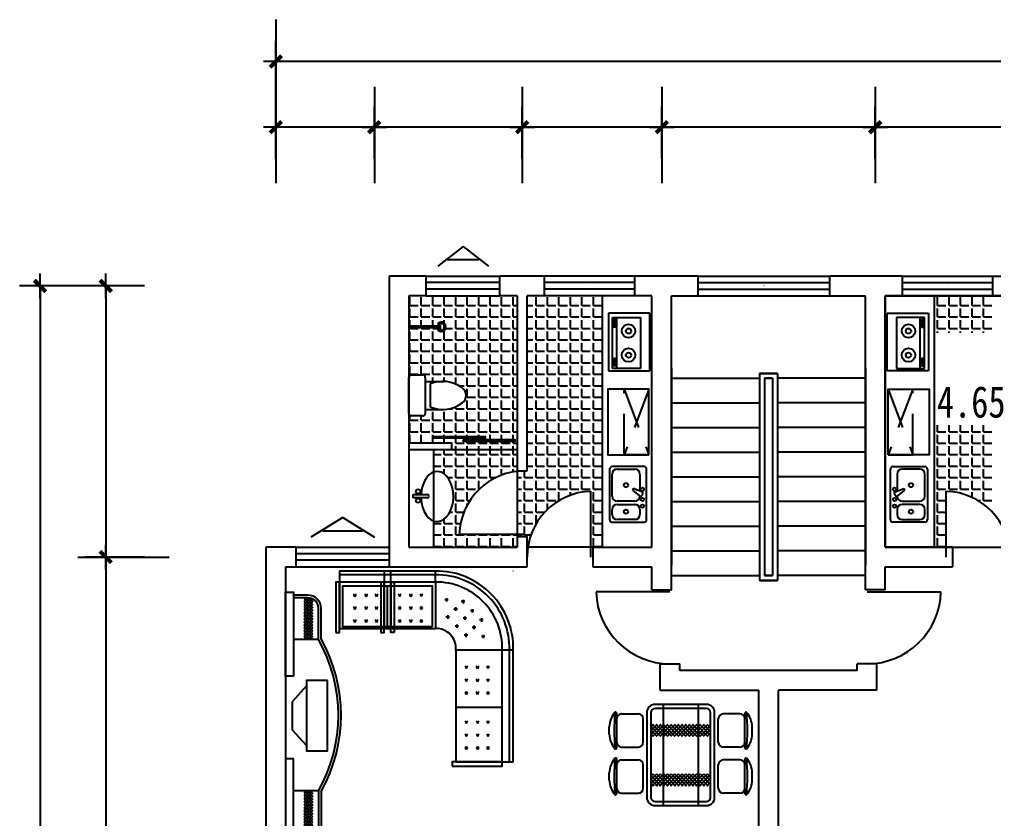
# Model space of a CAD drawing. Extents: x 69809 to 88050, y 9478 to 41656.
# Drawn here: x 69809 to 81670, y 31930 to 41656 of the extents above; entities that cross this region are included whole.
import ezdxf
from ezdxf.enums import TextEntityAlignment as Align

# ---------------------------------------------------------------- set-up
doc = ezdxf.new("R2010")
doc.units = 0
doc.header["$LTSCALE"] = 1000
doc.header["$MEASUREMENT"] = 0
doc.linetypes.add('DASHED', pattern=[0.75, 0.5, -0.25])
doc.linetypes.add('HIDDEN', pattern=[7.5, 5, -2.5])
for name, color, linetype in [('AXIS', 250, 'Continuous'), ('LAYER1', 250, 'Continuous'), ('LAYER8', 250, 'Continuous'), ('LVTRY', 250, 'Continuous'), ('STAIR', 250, 'Continuous'), ('TOILET', 250, 'Continuous'), ('TOTHER', 250, 'Continuous'), ('WALL', 250, 'Continuous'), ('WINDOW', 250, 'Continuous'), ('WINDOW_TEXT', 250, 'Continuous'), ('ZT', 250, 'Continuous'), ('家具', 250, 'Continuous'), ('杂线', 250, 'Continuous'), ('洁具', 250, 'Continuous')]:
    doc.layers.add(name, color=color, linetype=linetype)
doc.styles.add('-宋体', font='', dxfattribs={"width": 0.8})
doc.styles.add('DIM_FONT', font='SIMPLEX.shx', dxfattribs={"width": 0.8})
doc.styles.add('SIMPLEX', font='SIMPLEX.SHX')
doc.styles.get("Standard").update_dxf_attribs({"font": 'gbenor.shx', "bigfont": 'gbcbig.shx'})
doc.styles.get('-宋体').set_extended_font_data('SimSun')

# ---------------------------------------------------------------- blocks, each defined once
blk = doc.blocks.new('_DIMX')
blk.add_line((-150, 0), (150, 0))
at = {"const_width": 50}
blk.add_lwpolyline([(-70, -70), (70, 70)], dxfattribs=at)
blk = doc.blocks.new('_LV10')
blk.add_line((0, -37), (0, -432))
blk.add_arc((0, -432), 50, 121.0332, 58.9668)
blk = doc.blocks.new('A$C4AEA3397')
at = {"layer": 'LVTRY', "rotation": 180}
blk.add_blockref('_LV10', (48, -37), dxfattribs=at)
blk = doc.blocks.new('A$C63DD47DA')
at = {"layer": '洁具'}
for p, q in [((280, 0), (280, 173)), ((321, 173), (321, 0)), ((321, 0), (280, 0))]:
    blk.add_line(p, q, dxfattribs=at)
for centre in [(244, 62), (355, 61)]:
    blk.add_circle(centre, 26.7, dxfattribs=at)
blk.add_arc((301, 173), 20.3, 0, 180, dxfattribs=at)
blk.add_ellipse((305, 294), major_axis=(-305, 0), ratio=0.6465, start_param=1.625046, end_param=7.77465, dxfattribs=at)
blk = doc.blocks.new('A$C6178324B')
at = {"layer": 'LAYER1'}
h = blk.add_hatch(dxfattribs=at)
h.set_pattern_fill('ANSI37', color=256, scale=250, style=0)
h.set_pattern_definition([(45, (-16927.418, -517.33), (-22.097087, 22.097087), []), (135, (-16927.418, -517.33), (-22.097087, -22.097087), [])])
h.paths.add_polyline_path([(281, 3094), (415, 3094), (415, 3709, 0.122916), (340, 3728), (281, 3728)])
h.paths.add_polyline_path([(415, 793), (281, 793), (281, 90), (340, 90, 0.122916), (415, 109)])
at = {"layer": '家具'}
for p, q in [((0, 3818), (0, 0)), ((340, 3768), (122, 3768)), ((340, 3728), (122, 3728)), ((500, 3094), (500, 3568)), ((540, 3105), (540, 3568)), ((500, 3094), (122, 3094)), ((316, 2388), (103, 2151)), ((103, 1717), (103, 2151)), ((316, 1481), (103, 1717)), ((500, 793), (122, 793)), ((500, 793), (500, 250)), ((540, 782), (540, 250)), ((340, 90), (122, 90)), ((340, 50), (122, 50))]:
    blk.add_line(p, q, dxfattribs=at)
for points in [[(0, 3818), (122, 3818), (122, 2538), (0, 2538)], [(639, 2469), (316, 2469), (316, 1400), (639, 1400)], [(0, 0), (122, 0), (122, 1280), (0, 1280)]]:
    blk.add_lwpolyline(points, close=True, dxfattribs=at)
for centre, radius, start, end in [((340, 3568), 200, 0, 90), ((340, 3568), 160, 0, 90), ((-1535, 1943), 2338, 330.5108, 29.4892), ((-1535, 1943), 2378, 330.7654, 29.2346), ((340, 250), 200, 270, 0), ((340, 250), 160, 270, 0)]:
    blk.add_arc(centre, radius, start, end, dxfattribs=at)

msp = doc.modelspace()

# ---------------------------------------------------------------- hatches: boundary and pattern name
at = {"layer": 'LAYER1'}
h = msp.add_hatch(dxfattribs=at)
h.set_pattern_fill('ANSI37', scale=250, style=0)
h.set_pattern_definition([(45, (-9781445.644, -4631671.514), (-22.09708691, 22.09708691), []), (135, (-9781445.644, -4631671.514), (-22.09708691, -22.09708691), [])])
h.paths.add_polyline_path([(77648, 33077), (77648, 32933), (78074, 32933), (78074, 33077)])
h.paths.add_polyline_path([(77648, 33077), (77498, 33077), (77498, 32933), (77648, 32933)])
h.paths.add_polyline_path([(78074, 32933), (78224, 32933), (78224, 33077), (78074, 33077)])
h = msp.add_hatch(dxfattribs=at)
h.set_pattern_fill('ANSI37', scale=250, style=0)
h.set_pattern_definition([(315, (-9781445.644, 4697077.82), (-22.09708691, -22.09708691), []), (225, (-9781445.644, 4697077.82), (-22.09708691, 22.09708691), [])])
h.paths.add_polyline_path([(77648, 32330), (77648, 32473), (78074, 32473), (78074, 32330)])
h.paths.add_polyline_path([(77648, 32330), (77498, 32330), (77498, 32473), (77648, 32473)])
h.paths.add_polyline_path([(78074, 32473), (78224, 32473), (78224, 32330), (78074, 32330)])

# ---------------------------------------------------------------- linework, layer by layer
at = {"color": 7}
for p, q in [((74760, 38533), (75660, 38533)), ((75660, 38453), (74760, 38453)), ((77300, 38533), (76200, 38533)), ((77300, 38453), (76200, 38453)), ((78075, 38533), (79675, 38533)), ((78075, 38453), (79675, 38453)), ((80560, 38533), (81660, 38533)), ((80560, 38453), (81660, 38453)), ((75660, 38373), (74760, 38373)), ((77300, 38373), (76200, 38373)), ((78075, 38373), (79675, 38373)), ((80560, 38373), (81660, 38373)), ((74562, 38176), (74562, 38277)), ((74702, 38176), (74702, 38277)), ((74760, 38293), (75660, 38293)), ((74842, 38176), (74842, 38277)), ((74981, 38176), (74981, 38277)), ((75121, 38176), (75121, 38277)), ((75261, 38176), (75261, 38277)), ((75401, 38176), (75401, 38277)), ((75540, 38176), (75540, 38277)), ((75680, 38176), (75680, 38277)), ((75820, 38176), (75820, 38277)), ((76099, 38176), (76099, 38277)), ((77300, 38293), (76200, 38293)), ((76239, 38176), (76239, 38277)), ((76378, 38176), (76378, 38277)), ((76518, 38176), (76518, 38277)), ((76658, 38176), (76658, 38277)), ((76798, 38176), (76798, 38277)), ((78075, 38293), (79675, 38293)), ((81870, 38293), (80350, 38293)), ((80350, 38293), (80350, 35233)), ((80560, 38293), (81660, 38293)), ((80989, 38176), (80989, 38277)), ((81128, 38176), (81128, 38277)), ((81268, 38176), (81268, 38277)), ((81408, 38176), (81408, 38277)), ((81547, 38176), (81547, 38277)), ((74562, 38176), (74664, 38176)), ((74562, 38036), (74562, 38138)), ((74702, 38176), (74804, 38176)), ((74702, 38036), (74702, 38138)), ((74842, 38176), (74943, 38176)), ((74842, 38036), (74842, 38138)), ((74981, 38176), (75083, 38176)), ((74981, 38036), (74981, 38138)), ((75121, 38176), (75223, 38176)), ((75121, 38036), (75121, 38138)), ((75261, 38176), (75362, 38176)), ((75261, 38036), (75261, 38138)), ((75401, 38176), (75502, 38176)), ((75401, 38036), (75401, 38138)), ((75540, 38176), (75642, 38176)), ((75540, 38036), (75540, 38138)), ((75680, 38176), (75782, 38176)), ((75680, 38036), (75680, 38138)), ((75820, 38176), (75870, 38176)), ((75820, 38036), (75820, 38138)), ((75990, 38176), (76061, 38176)), ((76099, 38176), (76201, 38176)), ((76099, 38036), (76099, 38138)), ((76239, 38176), (76340, 38176)), ((76239, 38036), (76239, 38138)), ((76378, 38176), (76480, 38176)), ((76378, 38036), (76378, 38138)), ((76518, 38176), (76620, 38176)), ((76518, 38036), (76518, 38138)), ((76658, 38176), (76759, 38176)), ((76658, 38036), (76658, 38138)), ((76798, 38176), (76899, 38176)), ((76798, 38036), (76798, 38138)), ((80950, 38176), (80950, 38176)), ((80989, 38176), (81090, 38176)), ((80989, 38036), (80989, 38138)), ((81128, 38176), (81230, 38176)), ((81128, 38036), (81128, 38138)), ((81268, 38176), (81370, 38176)), ((81268, 38036), (81268, 38138)), ((81408, 38176), (81509, 38176)), ((81408, 38036), (81408, 38138)), ((81547, 38176), (81649, 38176)), ((81547, 38036), (81547, 38138)), ((74562, 38036), (74664, 38036)), ((74562, 37896), (74562, 37998)), ((74702, 38036), (74804, 38036)), ((74702, 37896), (74702, 37998)), ((74842, 38036), (74943, 38036)), ((74842, 37896), (74842, 37998)), ((74981, 38036), (75083, 38036)), ((74981, 37896), (74981, 37998)), ((75121, 38036), (75223, 38036)), ((75121, 37896), (75121, 37998)), ((75261, 38036), (75362, 38036)), ((75261, 37896), (75261, 37998)), ((75401, 38036), (75502, 38036)), ((75401, 37896), (75401, 37998)), ((75540, 38036), (75642, 38036)), ((75540, 37896), (75540, 37998)), ((75680, 38036), (75782, 38036)), ((75680, 37896), (75680, 37998)), ((75820, 38036), (75870, 38036)), ((75820, 37896), (75820, 37998)), ((75990, 38036), (76061, 38036)), ((76099, 38036), (76201, 38036)), ((76099, 37896), (76099, 37998)), ((76239, 38036), (76340, 38036)), ((76239, 37896), (76239, 37998)), ((76378, 38036), (76480, 38036)), ((76378, 37896), (76378, 37998)), ((76518, 38036), (76620, 38036)), ((76518, 37896), (76518, 37998)), ((76658, 38036), (76759, 38036)), ((76658, 37896), (76658, 37998)), ((76798, 38036), (76899, 38036)), ((76798, 37896), (76798, 37998)), ((77028, 37406), (77028, 38029)), ((77028, 38029), (77370, 38029)), ((77035, 37922), (77035, 37987)), ((77035, 37987), (77052, 37987)), ((77060, 38004), (77050, 38004)), ((77052, 37987), (77052, 37922)), ((77083, 37406), (77083, 38029)), ((77370, 38029), (77370, 37406)), ((80831, 38029), (80489, 38029)), ((80489, 38029), (80489, 37406)), ((80776, 37406), (80776, 38029)), ((80799, 38004), (80809, 38004)), ((80824, 37987), (80807, 37987)), ((80807, 37987), (80807, 37922)), ((80824, 37922), (80824, 37987)), ((80831, 37406), (80831, 38029)), ((80950, 38036), (80950, 38036)), ((80989, 38036), (81090, 38036)), ((80989, 37896), (80989, 37998)), ((81128, 38036), (81230, 38036)), ((81128, 37896), (81128, 37998)), ((81268, 38036), (81370, 38036)), ((81268, 37896), (81268, 37998)), ((81408, 38036), (81509, 38036)), ((81408, 37896), (81408, 37998)), ((81547, 38036), (81649, 38036)), ((81547, 37896), (81547, 37998)), ((74562, 37896), (74664, 37896)), ((74562, 37757), (74562, 37858)), ((74702, 37896), (74804, 37896)), ((74702, 37757), (74702, 37858)), ((74842, 37896), (74943, 37896)), ((74842, 37757), (74842, 37858)), ((74981, 37896), (75083, 37896)), ((74981, 37757), (74981, 37858)), ((75121, 37896), (75223, 37896)), ((75121, 37757), (75121, 37858)), ((75261, 37896), (75362, 37896)), ((75261, 37757), (75261, 37858)), ((75401, 37896), (75502, 37896)), ((75401, 37757), (75401, 37858)), ((75540, 37896), (75642, 37896)), ((75540, 37757), (75540, 37858)), ((75680, 37896), (75782, 37896)), ((75680, 37757), (75680, 37858)), ((75820, 37896), (75870, 37896)), ((75820, 37757), (75820, 37858)), ((75990, 37896), (76061, 37896)), ((76099, 37896), (76201, 37896)), ((76099, 37757), (76099, 37858)), ((76239, 37896), (76340, 37896)), ((76239, 37757), (76239, 37858)), ((76378, 37896), (76480, 37896)), ((76378, 37757), (76378, 37858)), ((76518, 37896), (76620, 37896)), ((76518, 37757), (76518, 37858)), ((76658, 37896), (76759, 37896)), ((76658, 37757), (76658, 37858)), ((76798, 37896), (76899, 37896)), ((76798, 37757), (76798, 37858)), ((77052, 37922), (77035, 37922)), ((77061, 37912), (77050, 37912)), ((80798, 37912), (80810, 37912)), ((80807, 37922), (80824, 37922)), ((80950, 37896), (80950, 37896)), ((80989, 37896), (81090, 37896)), ((80989, 37843), (80989, 37858)), ((81128, 37896), (81230, 37896)), ((81128, 37843), (81128, 37858)), ((81268, 37896), (81370, 37896)), ((81268, 37843), (81268, 37858)), ((81408, 37896), (81509, 37896)), ((81408, 37843), (81408, 37858)), ((81547, 37896), (81649, 37896)), ((81547, 37843), (81547, 37858)), ((74562, 37757), (74664, 37757)), ((74562, 37617), (74562, 37718)), ((74702, 37757), (74804, 37757)), ((74702, 37617), (74702, 37718)), ((74842, 37757), (74943, 37757)), ((74842, 37617), (74842, 37718)), ((74981, 37757), (75083, 37757)), ((74981, 37617), (74981, 37718)), ((75121, 37757), (75223, 37757)), ((75121, 37617), (75121, 37718)), ((75261, 37757), (75362, 37757)), ((75261, 37617), (75261, 37718)), ((75401, 37757), (75502, 37757)), ((75401, 37617), (75401, 37718)), ((75540, 37757), (75642, 37757)), ((75540, 37617), (75540, 37718)), ((75680, 37757), (75782, 37757)), ((75680, 37617), (75680, 37718)), ((75820, 37757), (75870, 37757)), ((75820, 37617), (75820, 37718)), ((75990, 37757), (76061, 37757)), ((76099, 37757), (76201, 37757)), ((76099, 37617), (76099, 37718)), ((76239, 37757), (76340, 37757)), ((76239, 37617), (76239, 37718)), ((76378, 37757), (76480, 37757)), ((76378, 37617), (76378, 37718)), ((76518, 37757), (76620, 37757)), ((76518, 37617), (76518, 37718)), ((76658, 37757), (76759, 37757)), ((76658, 37617), (76658, 37718)), ((76798, 37757), (76899, 37757)), ((76798, 37617), (76798, 37718)), ((80950, 37757), (80950, 37757)), ((74562, 37617), (74664, 37617)), ((74702, 37617), (74804, 37617)), ((74842, 37617), (74943, 37617)), ((74981, 37617), (75083, 37617)), ((75121, 37617), (75223, 37617)), ((75261, 37617), (75362, 37617)), ((75401, 37617), (75502, 37617)), ((75540, 37617), (75642, 37617)), ((75680, 37617), (75782, 37617)), ((75820, 37617), (75870, 37617)), ((75990, 37617), (76061, 37617)), ((76099, 37617), (76201, 37617)), ((76239, 37617), (76340, 37617)), ((76378, 37617), (76480, 37617)), ((76518, 37617), (76620, 37617)), ((76658, 37617), (76759, 37617)), ((76798, 37617), (76899, 37617)), ((80950, 37617), (80950, 37617)), ((74562, 37477), (74562, 37579)), ((74702, 37477), (74702, 37579)), ((74842, 37477), (74842, 37579)), ((74981, 37477), (74981, 37579)), ((75121, 37477), (75121, 37579)), ((75261, 37477), (75261, 37579)), ((75401, 37477), (75401, 37579)), ((75540, 37477), (75540, 37579)), ((75680, 37477), (75680, 37579)), ((75820, 37477), (75820, 37579)), ((76099, 37477), (76099, 37579)), ((76239, 37477), (76239, 37579)), ((76378, 37477), (76378, 37579)), ((76518, 37477), (76518, 37579)), ((76658, 37477), (76658, 37579)), ((76798, 37477), (76798, 37579)), ((77035, 37514), (77052, 37514)), ((77035, 37449), (77035, 37514)), ((77060, 37531), (77050, 37531)), ((77052, 37514), (77052, 37449)), ((80799, 37531), (80809, 37531)), ((80807, 37514), (80807, 37449)), ((80824, 37514), (80807, 37514)), ((80824, 37449), (80824, 37514)), ((74562, 37477), (74664, 37477)), ((74562, 37337), (74562, 37439)), ((74702, 37477), (74804, 37477)), ((74702, 37337), (74702, 37439)), ((74842, 37477), (74943, 37477)), ((74842, 37337), (74842, 37439)), ((74981, 37477), (75083, 37477)), ((74981, 37337), (74981, 37439)), ((75121, 37477), (75223, 37477)), ((75121, 37337), (75121, 37439)), ((75261, 37477), (75362, 37477)), ((75261, 37337), (75261, 37439)), ((75401, 37477), (75502, 37477)), ((75401, 37337), (75401, 37439)), ((75540, 37477), (75642, 37477)), ((75540, 37337), (75540, 37439)), ((75680, 37477), (75782, 37477)), ((75680, 37337), (75680, 37439)), ((75820, 37477), (75870, 37477)), ((75820, 37337), (75820, 37439)), ((75990, 37477), (76061, 37477)), ((76099, 37477), (76201, 37477)), ((76099, 37337), (76099, 37439)), ((76239, 37477), (76340, 37477)), ((76239, 37337), (76239, 37439)), ((76378, 37477), (76480, 37477)), ((76378, 37337), (76378, 37439)), ((76518, 37477), (76620, 37477)), ((76518, 37337), (76518, 37439)), ((76658, 37477), (76759, 37477)), ((76658, 37337), (76658, 37439)), ((76798, 37477), (76899, 37477)), ((76798, 37337), (76798, 37439)), ((77370, 37406), (77028, 37406)), ((77052, 37449), (77035, 37449)), ((77061, 37439), (77050, 37439)), ((80489, 37406), (80831, 37406)), ((80798, 37439), (80810, 37439)), ((80807, 37449), (80824, 37449)), ((80950, 37477), (80950, 37477)), ((74562, 37337), (74664, 37337)), ((74702, 37337), (74804, 37337)), ((74842, 37337), (74943, 37337)), ((74842, 37250), (74842, 37299)), ((74981, 37337), (75083, 37337)), ((74981, 37250), (74981, 37299)), ((75121, 37337), (75223, 37337)), ((75121, 37217), (75121, 37299)), ((75261, 37337), (75362, 37337)), ((75261, 37198), (75261, 37299)), ((75401, 37337), (75502, 37337)), ((75401, 37198), (75401, 37299)), ((75540, 37337), (75642, 37337)), ((75540, 37198), (75540, 37299)), ((75680, 37337), (75782, 37337)), ((75680, 37198), (75680, 37299)), ((75820, 37337), (75870, 37337)), ((75820, 37198), (75820, 37299)), ((75990, 37337), (76061, 37337)), ((76099, 37337), (76201, 37337)), ((76099, 37198), (76099, 37299)), ((76239, 37337), (76340, 37337)), ((76239, 37198), (76239, 37299)), ((76378, 37337), (76480, 37337)), ((76378, 37198), (76378, 37299)), ((76518, 37337), (76620, 37337)), ((76518, 37198), (76518, 37299)), ((76658, 37337), (76759, 37337)), ((76658, 37198), (76658, 37299)), ((76798, 37337), (76899, 37337)), ((76798, 37198), (76798, 37299)), ((80950, 37337), (80950, 37337)), ((75160, 37198), (75223, 37198)), ((75261, 37198), (75362, 37198)), ((75261, 37058), (75261, 37160)), ((75401, 37198), (75502, 37198)), ((75401, 37058), (75401, 37160)), ((75540, 37198), (75642, 37198)), ((75540, 37058), (75540, 37160)), ((75680, 37198), (75782, 37198)), ((75680, 37058), (75680, 37160)), ((75820, 37198), (75870, 37198)), ((75820, 37058), (75820, 37160)), ((75990, 37198), (76061, 37198)), ((76099, 37198), (76201, 37198)), ((76099, 37058), (76099, 37160)), ((76239, 37198), (76340, 37198)), ((76239, 37058), (76239, 37160)), ((76378, 37198), (76480, 37198)), ((76378, 37058), (76378, 37160)), ((76518, 37198), (76620, 37198)), ((76518, 37058), (76518, 37160)), ((76658, 37198), (76759, 37198)), ((76658, 37058), (76658, 37160)), ((76798, 37198), (76899, 37198)), ((76798, 37058), (76798, 37160)), ((75261, 37058), (75362, 37058)), ((75261, 36918), (75261, 37020)), ((75401, 37058), (75502, 37058)), ((75401, 36918), (75401, 37020)), ((75540, 37058), (75642, 37058)), ((75540, 36918), (75540, 37020)), ((75680, 37058), (75782, 37058)), ((75680, 36918), (75680, 37020)), ((75820, 37058), (75870, 37058)), ((75820, 36918), (75820, 37020)), ((75990, 37058), (76061, 37058)), ((76099, 37058), (76201, 37058)), ((76099, 36918), (76099, 37020)), ((76239, 37058), (76340, 37058)), ((76239, 36918), (76239, 37020)), ((76378, 37058), (76480, 37058)), ((76378, 36918), (76378, 37020)), ((76518, 37058), (76620, 37058)), ((76518, 36918), (76518, 37020)), ((76658, 37058), (76759, 37058)), ((76658, 36918), (76658, 37020)), ((76798, 37058), (76899, 37058)), ((76798, 36918), (76798, 37020)), ((75043, 36918), (75083, 36918)), ((75121, 36918), (75121, 36943)), ((75121, 36918), (75223, 36918)), ((75261, 36918), (75362, 36918)), ((75401, 36918), (75502, 36918)), ((75540, 36918), (75642, 36918)), ((75680, 36918), (75782, 36918)), ((75820, 36918), (75870, 36918)), ((75990, 36918), (76061, 36918)), ((76099, 36918), (76201, 36918)), ((76239, 36918), (76340, 36918)), ((76378, 36918), (76480, 36918)), ((76518, 36918), (76620, 36918)), ((76658, 36918), (76759, 36918)), ((76798, 36918), (76899, 36918)), ((74562, 36779), (74562, 36836)), ((74562, 36779), (74664, 36779)), ((74702, 36779), (74702, 36830)), ((74702, 36779), (74804, 36779)), ((74842, 36779), (74842, 36880)), ((74842, 36779), (74943, 36779)), ((74981, 36779), (74981, 36880)), ((74981, 36779), (75083, 36779)), ((75121, 36779), (75121, 36880)), ((75121, 36779), (75223, 36779)), ((75261, 36779), (75261, 36880)), ((75261, 36779), (75362, 36779)), ((75401, 36779), (75401, 36880)), ((75401, 36779), (75502, 36779)), ((75540, 36779), (75540, 36880)), ((75540, 36779), (75642, 36779)), ((75680, 36779), (75680, 36880)), ((75680, 36779), (75782, 36779)), ((75820, 36779), (75820, 36880)), ((75820, 36779), (75870, 36779)), ((75990, 36779), (76061, 36779)), ((76099, 36779), (76099, 36880)), ((76099, 36779), (76201, 36779)), ((76239, 36779), (76239, 36880)), ((76239, 36779), (76340, 36779)), ((76378, 36779), (76378, 36880)), ((76378, 36779), (76480, 36779)), ((76518, 36779), (76518, 36880)), ((76518, 36779), (76620, 36779)), ((76658, 36779), (76658, 36880)), ((76658, 36779), (76759, 36779)), ((76798, 36779), (76798, 36880)), ((76798, 36779), (76899, 36779)), ((74562, 36639), (74562, 36741)), ((74702, 36639), (74702, 36741)), ((74842, 36639), (74842, 36741)), ((74981, 36639), (74981, 36741)), ((75121, 36639), (75121, 36741)), ((75261, 36639), (75261, 36741)), ((75401, 36639), (75401, 36741)), ((75540, 36639), (75540, 36741)), ((75680, 36639), (75680, 36741)), ((75820, 36639), (75820, 36741)), ((76099, 36639), (76099, 36741)), ((76239, 36639), (76239, 36741)), ((76378, 36639), (76378, 36741)), ((76518, 36639), (76518, 36741)), ((76658, 36639), (76658, 36741)), ((76798, 36639), (76798, 36741)), ((80989, 36639), (80989, 36717)), ((81128, 36639), (81128, 36717)), ((81268, 36639), (81268, 36717)), ((81408, 36639), (81408, 36717)), ((81547, 36639), (81547, 36717)), ((74562, 36639), (74664, 36639)), ((74562, 36503), (74562, 36601)), ((74702, 36639), (74804, 36639)), ((74702, 36503), (74702, 36601)), ((74842, 36639), (74943, 36639)), ((74842, 36503), (74842, 36601)), ((74981, 36639), (75083, 36639)), ((74981, 36578), (74981, 36601)), ((74981, 36503), (74981, 36563)), ((75121, 36639), (75223, 36639)), ((75121, 36578), (75121, 36601)), ((75121, 36499), (75121, 36563)), ((75261, 36639), (75362, 36639)), ((75261, 36579), (75261, 36601)), ((75261, 36539), (75261, 36563)), ((75401, 36639), (75502, 36639)), ((75401, 36579), (75401, 36601)), ((75401, 36540), (75401, 36563)), ((75540, 36639), (75642, 36639)), ((75540, 36540), (75540, 36601)), ((75680, 36639), (75782, 36639)), ((75680, 36541), (75680, 36601)), ((75820, 36639), (75870, 36639)), ((75820, 36541), (75820, 36601)), ((75990, 36639), (76061, 36639)), ((76099, 36639), (76201, 36639)), ((76099, 36499), (76099, 36601)), ((76239, 36639), (76340, 36639)), ((76239, 36499), (76239, 36601)), ((76378, 36639), (76480, 36639)), ((76378, 36499), (76378, 36601)), ((76518, 36639), (76620, 36639)), ((76518, 36499), (76518, 36601)), ((76658, 36639), (76759, 36639)), ((76658, 36499), (76658, 36601)), ((76798, 36639), (76899, 36639)), ((76798, 36499), (76798, 36601)), ((80950, 36639), (80950, 36639)), ((80989, 36639), (81090, 36639)), ((80989, 36499), (80989, 36601)), ((81128, 36639), (81230, 36639)), ((81128, 36499), (81128, 36601)), ((81268, 36639), (81370, 36639)), ((81268, 36499), (81268, 36601)), ((81408, 36639), (81509, 36639)), ((81408, 36499), (81408, 36601)), ((81547, 36639), (81649, 36639)), ((81547, 36499), (81547, 36601)), ((74981, 36360), (74981, 36423)), ((75070, 36499), (75083, 36499)), ((75121, 36499), (75223, 36499)), ((75121, 36423), (75121, 36461)), ((75121, 36360), (75121, 36423)), ((75261, 36499), (75261, 36525)), ((75261, 36499), (75362, 36499)), ((75261, 36423), (75261, 36461)), ((75261, 36360), (75261, 36423)), ((75401, 36499), (75401, 36525)), ((75401, 36499), (75502, 36499)), ((75401, 36423), (75401, 36461)), ((75401, 36360), (75401, 36423)), ((75540, 36499), (75540, 36525)), ((75540, 36499), (75642, 36499)), ((75540, 36423), (75540, 36461)), ((75540, 36360), (75540, 36423)), ((75680, 36499), (75680, 36525)), ((75680, 36499), (75782, 36499)), ((75680, 36423), (75680, 36461)), ((75680, 36360), (75680, 36423)), ((75820, 36499), (75820, 36525)), ((75820, 36499), (75870, 36499)), ((75820, 36423), (75820, 36461)), ((75820, 36360), (75820, 36423)), ((75990, 36499), (76061, 36499)), ((76099, 36499), (76201, 36499)), ((76099, 36360), (76099, 36461)), ((76239, 36499), (76340, 36499)), ((76239, 36360), (76239, 36461)), ((76378, 36499), (76480, 36499)), ((76378, 36360), (76378, 36461)), ((76518, 36499), (76620, 36499)), ((76518, 36360), (76518, 36461)), ((76658, 36499), (76759, 36499)), ((76658, 36360), (76658, 36461)), ((76798, 36499), (76899, 36499)), ((76798, 36360), (76798, 36461)), ((80950, 36499), (80950, 36499)), ((80989, 36499), (81090, 36499)), ((80989, 36360), (80989, 36461)), ((81128, 36499), (81230, 36499)), ((81128, 36360), (81128, 36461)), ((81268, 36499), (81370, 36499)), ((81268, 36360), (81268, 36461)), ((81408, 36499), (81509, 36499)), ((81408, 36360), (81408, 36461)), ((81547, 36499), (81649, 36499)), ((81547, 36360), (81547, 36461)), ((74850, 36360), (74943, 36360)), ((74981, 36360), (75083, 36360)), ((74981, 36220), (74981, 36321)), ((75121, 36360), (75223, 36360)), ((75121, 36220), (75121, 36321)), ((75261, 36360), (75362, 36360)), ((75261, 36220), (75261, 36321)), ((75401, 36360), (75502, 36360)), ((75401, 36220), (75401, 36321)), ((75540, 36360), (75642, 36360)), ((75540, 36220), (75540, 36321)), ((75680, 36360), (75782, 36360)), ((75680, 36220), (75680, 36321)), ((75820, 36360), (75870, 36360)), ((75820, 36220), (75820, 36321)), ((75990, 36360), (76061, 36360)), ((76099, 36360), (76201, 36360)), ((76099, 36220), (76099, 36321)), ((76239, 36360), (76340, 36360)), ((76239, 36220), (76239, 36321)), ((76378, 36360), (76480, 36360)), ((76378, 36220), (76378, 36321)), ((76518, 36360), (76620, 36360)), ((76518, 36220), (76518, 36321)), ((76658, 36360), (76759, 36360)), ((76658, 36220), (76658, 36321)), ((76798, 36360), (76899, 36360)), ((76798, 36220), (76798, 36321)), ((80950, 36360), (80950, 36360)), ((80989, 36360), (81090, 36360)), ((80989, 36220), (80989, 36321)), ((81128, 36360), (81230, 36360)), ((81128, 36220), (81128, 36321)), ((81268, 36360), (81370, 36360)), ((81268, 36220), (81268, 36321)), ((81408, 36360), (81509, 36360)), ((81408, 36220), (81408, 36321)), ((81547, 36360), (81649, 36360)), ((81547, 36220), (81547, 36321)), ((74850, 36220), (74943, 36220)), ((74981, 36220), (75083, 36220)), ((74981, 36124), (74981, 36182)), ((75121, 36220), (75223, 36220)), ((75121, 36080), (75121, 36182)), ((75261, 36220), (75362, 36220)), ((75261, 36080), (75261, 36182)), ((75401, 36220), (75502, 36220)), ((75401, 36080), (75401, 36182)), ((75540, 36220), (75642, 36220)), ((75540, 36080), (75540, 36182)), ((75680, 36220), (75782, 36220)), ((75680, 36111), (75680, 36182)), ((75820, 36220), (75870, 36220)), ((75820, 36150), (75820, 36182)), ((75990, 36220), (76061, 36220)), ((76099, 36220), (76201, 36220)), ((76099, 36080), (76099, 36182)), ((76239, 36220), (76340, 36220)), ((76239, 36080), (76239, 36182)), ((76378, 36220), (76480, 36220)), ((76378, 36080), (76378, 36182)), ((76518, 36220), (76620, 36220)), ((76518, 36080), (76518, 36182)), ((76658, 36220), (76759, 36220)), ((76658, 36080), (76658, 36182)), ((76798, 36220), (76899, 36220)), ((76798, 36080), (76798, 36182)), ((80950, 36220), (80950, 36220)), ((80989, 36220), (81090, 36220)), ((80989, 36080), (80989, 36182)), ((81128, 36220), (81230, 36220)), ((81128, 36080), (81128, 36182)), ((81268, 36220), (81370, 36220)), ((81268, 36080), (81268, 36182)), ((81408, 36220), (81509, 36220)), ((81408, 36080), (81408, 36182)), ((81547, 36220), (81649, 36220)), ((81547, 36080), (81547, 36182)), ((75024, 36080), (75083, 36080)), ((75121, 36080), (75223, 36080)), ((75261, 36080), (75362, 36080)), ((75401, 36080), (75502, 36080)), ((75540, 36080), (75609, 36080)), ((75870, 36080), (75921, 36080)), ((75959, 36080), (75959, 36163)), ((75959, 36080), (76061, 36080)), ((76099, 36080), (76201, 36080)), ((76239, 36080), (76340, 36080)), ((76378, 36080), (76480, 36080)), ((76518, 36080), (76620, 36080)), ((76658, 36080), (76759, 36080)), ((76798, 36080), (76899, 36080)), ((80950, 36080), (80950, 36080)), ((80989, 36080), (81090, 36080)), ((81128, 36080), (81230, 36080)), ((81268, 36080), (81370, 36080)), ((81408, 36080), (81509, 36080)), ((81547, 36080), (81649, 36080)), ((75121, 35940), (75121, 36042)), ((75121, 35940), (75223, 35940)), ((75261, 35940), (75261, 36042)), ((75261, 35940), (75362, 35940)), ((75401, 35940), (75401, 36042)), ((75401, 35940), (75410, 35940)), ((75540, 36042), (75540, 36042)), ((75870, 35940), (75921, 35940)), ((75959, 35940), (75959, 36042)), ((75959, 35940), (76061, 35940)), ((76099, 35940), (76099, 36042)), ((76099, 35940), (76201, 35940)), ((76239, 35940), (76239, 36042)), ((76239, 35940), (76340, 35940)), ((76378, 35940), (76378, 36042)), ((76378, 35940), (76480, 35940)), ((76518, 35940), (76518, 36042)), ((76518, 35940), (76620, 35940)), ((76658, 35940), (76658, 36042)), ((76658, 35940), (76759, 35940)), ((76798, 35940), (76798, 36042)), ((76798, 35940), (76899, 35940)), ((80950, 35940), (80950, 35940)), ((80989, 35940), (80989, 36042)), ((80989, 35940), (81090, 35940)), ((81128, 35940), (81128, 36042)), ((81128, 35940), (81230, 35940)), ((81268, 35940), (81268, 36042)), ((81268, 35940), (81370, 35940)), ((81408, 35940), (81408, 36042)), ((81408, 35940), (81509, 35940)), ((81547, 35940), (81547, 36042)), ((81547, 35940), (81649, 35940)), ((75121, 35801), (75121, 35902)), ((75261, 35801), (75261, 35902)), ((75959, 35801), (75959, 35902)), ((76099, 35801), (76099, 35902)), ((76239, 35801), (76239, 35902)), ((76378, 35801), (76378, 35902)), ((76518, 35866), (76518, 35902)), ((76658, 35902), (76658, 35902)), ((76767, 35113), (76767, 35913)), ((76798, 35801), (76798, 35902)), ((80989, 35801), (80989, 35902)), ((81092, 35113), (81092, 35913)), ((81268, 35888), (81268, 35902)), ((81408, 35838), (81408, 35902)), ((81547, 35801), (81547, 35902)), ((75121, 35801), (75223, 35801)), ((75121, 35661), (75121, 35763)), ((75261, 35801), (75294, 35801)), ((75261, 35745), (75261, 35763)), ((75870, 35801), (75921, 35801)), ((75959, 35801), (76061, 35801)), ((75959, 35661), (75959, 35763)), ((76099, 35801), (76201, 35801)), ((76099, 35661), (76099, 35763)), ((76239, 35801), (76340, 35801)), ((76239, 35693), (76239, 35763)), ((76378, 35801), (76381, 35801)), ((76798, 35801), (76899, 35801)), ((76798, 35661), (76798, 35763)), ((80950, 35801), (80950, 35801)), ((80989, 35801), (81090, 35801)), ((80989, 35661), (80989, 35763)), ((81478, 35801), (81509, 35801)), ((81547, 35801), (81649, 35801)), ((81547, 35755), (81547, 35763)), ((75049, 35661), (75083, 35661)), ((75121, 35661), (75221, 35661)), ((75121, 35521), (75121, 35623)), ((75870, 35661), (75921, 35661)), ((75959, 35661), (76061, 35661)), ((75959, 35521), (75959, 35623)), ((76099, 35661), (76201, 35661)), ((76099, 35521), (76099, 35623)), ((76798, 35661), (76899, 35661)), ((76798, 35521), (76798, 35623)), ((80950, 35661), (80950, 35661)), ((80989, 35661), (81090, 35661)), ((80989, 35521), (80989, 35623)), ((74850, 35521), (74943, 35521)), ((74981, 35521), (74981, 35577)), ((74981, 35521), (75083, 35521)), ((74981, 35382), (74981, 35483)), ((75121, 35521), (75179, 35521)), ((75121, 35382), (75121, 35483)), ((75870, 35521), (75921, 35521)), ((75959, 35521), (76061, 35521)), ((75959, 35382), (75959, 35483)), ((76099, 35521), (76102, 35521)), ((76798, 35521), (76899, 35521)), ((76798, 35382), (76798, 35483)), ((80950, 35521), (80950, 35521)), ((80989, 35521), (81090, 35521)), ((80989, 35382), (80989, 35483)), ((74850, 35382), (74943, 35382)), ((74981, 35382), (75083, 35382)), ((75121, 35382), (75223, 35382)), ((75964, 35386), (75164, 35386)), ((75261, 35382), (75261, 35386)), ((75261, 35382), (75362, 35382)), ((75401, 35382), (75401, 35386)), ((75401, 35382), (75502, 35382)), ((75540, 35382), (75540, 35386)), ((75540, 35382), (75642, 35382)), ((75680, 35382), (75680, 35386)), ((75680, 35382), (75782, 35382)), ((75820, 35382), (75820, 35386)), ((75820, 35382), (75870, 35382)), ((75870, 35382), (75921, 35382)), ((75959, 35382), (76036, 35382)), ((76798, 35382), (76899, 35382)), ((80950, 35382), (80950, 35382)), ((80989, 35382), (81090, 35382)), ((73180, 35233), (74310, 35233)), ((74850, 35242), (74943, 35242)), ((74981, 35242), (74981, 35344)), ((74981, 35242), (75083, 35242)), ((75121, 35242), (75121, 35344)), ((75121, 35242), (75223, 35242)), ((75261, 35242), (75261, 35344)), ((75261, 35242), (75362, 35242)), ((75401, 35242), (75401, 35344)), ((75401, 35242), (75502, 35242)), ((75540, 35242), (75540, 35344)), ((75540, 35242), (75642, 35242)), ((75680, 35242), (75680, 35344)), ((75680, 35242), (75782, 35242)), ((75820, 35242), (75820, 35344)), ((75820, 35242), (75870, 35242)), ((75990, 35242), (76000, 35242)), ((76798, 35242), (76798, 35344)), ((76798, 35242), (76899, 35242)), ((80350, 35233), (81870, 35233)), ((80950, 35242), (80950, 35242)), ((80989, 35242), (80989, 35344)), ((80989, 35242), (81090, 35242)), ((74310, 35153), (73180, 35153)), ((74310, 35073), (73180, 35073)), ((73180, 34993), (74310, 34993)), ((73907, 34633), (73877, 34663)), ((73907, 34663), (73877, 34633)), ((74045, 34633), (74014, 34663)), ((74045, 34663), (74014, 34633)), ((74172, 34633), (74141, 34663)), ((74172, 34663), (74141, 34633)), ((74453, 34663), (74423, 34633)), ((74453, 34633), (74423, 34663)), ((74590, 34663), (74560, 34633)), ((74590, 34633), (74560, 34663)), ((74717, 34663), (74687, 34633)), ((74717, 34633), (74687, 34663)), ((77730, 34688), (76830, 34688)), ((80130, 34688), (81029, 34688)), ((75030, 34592), (74988, 34592)), ((75009, 34613), (75009, 34570)), ((75232, 34570), (75189, 34570)), ((75210, 34591), (75210, 34549)), ((73907, 34506), (73877, 34476)), ((73907, 34476), (73877, 34506)), ((74045, 34476), (74014, 34506)), ((74045, 34506), (74014, 34476)), ((74172, 34476), (74141, 34506)), ((74172, 34506), (74141, 34476)), ((74453, 34476), (74423, 34506)), ((74453, 34506), (74423, 34476)), ((74590, 34506), (74560, 34476)), ((74590, 34476), (74560, 34506)), ((74717, 34506), (74687, 34476)), ((74717, 34476), (74687, 34506)), ((75023, 34404), (75023, 34362)), ((75142, 34480), (75099, 34480)), ((75120, 34501), (75120, 34459)), ((75343, 34458), (75300, 34458)), ((75322, 34480), (75322, 34437)), ((73907, 34318), (73877, 34348)), ((73907, 34348), (73877, 34318)), ((74045, 34318), (74014, 34348)), ((74045, 34348), (74014, 34318)), ((74172, 34318), (74141, 34348)), ((74172, 34348), (74141, 34318)), ((74453, 34348), (74423, 34318)), ((74453, 34318), (74423, 34348)), ((74590, 34348), (74560, 34318)), ((74590, 34318), (74560, 34348)), ((74717, 34348), (74687, 34318)), ((74717, 34318), (74687, 34348)), ((75045, 34383), (75002, 34383)), ((75135, 34293), (75135, 34250)), ((75253, 34369), (75210, 34369)), ((75232, 34390), (75232, 34347)), ((75343, 34279), (75343, 34236)), ((75454, 34347), (75412, 34347)), ((75433, 34368), (75433, 34326)), ((75156, 34272), (75113, 34272)), ((75268, 34160), (75225, 34160)), ((75246, 34182), (75246, 34139)), ((75365, 34257), (75322, 34257)), ((75455, 34167), (75455, 34124)), ((75476, 34146), (75433, 34146)), ((75264, 33756), (75234, 33786)), ((75264, 33786), (75234, 33756)), ((75401, 33756), (75371, 33786)), ((75401, 33786), (75371, 33756)), ((75528, 33756), (75498, 33786)), ((75528, 33786), (75498, 33756)), ((75264, 33628), (75234, 33598)), ((75264, 33598), (75234, 33628)), ((75401, 33598), (75371, 33628)), ((75401, 33628), (75371, 33598)), ((75528, 33598), (75498, 33628)), ((75528, 33628), (75498, 33598)), ((75264, 33440), (75234, 33471)), ((75264, 33471), (75234, 33440)), ((75401, 33440), (75371, 33471)), ((75401, 33471), (75371, 33440)), ((75528, 33440), (75498, 33471)), ((75528, 33471), (75498, 33440)), ((75266, 33117), (75236, 33086)), ((75266, 33086), (75236, 33117)), ((75403, 33117), (75373, 33086)), ((75403, 33086), (75373, 33117)), ((75530, 33117), (75500, 33086)), ((75530, 33086), (75500, 33117)), ((75266, 32929), (75236, 32959)), ((75266, 32959), (75236, 32929)), ((75403, 32959), (75373, 32929)), ((75403, 32929), (75373, 32959)), ((75530, 32959), (75500, 32929)), ((75530, 32929), (75500, 32959)), ((75266, 32801), (75236, 32771)), ((75266, 32771), (75236, 32801)), ((75403, 32801), (75373, 32771)), ((75403, 32771), (75373, 32801)), ((75530, 32801), (75500, 32771)), ((75530, 32771), (75500, 32801))]:
    msp.add_line(p, q, dxfattribs=at)
at = {"color": 7, "linetype": 'DASHED'}
for p, q in [((77173, 36358), (77173, 37158)), ((77173, 37158), (77473, 36358)), ((77473, 37158), (77173, 36358)), ((80686, 37158), (80386, 36358)), ((80386, 37158), (80686, 36358)), ((80686, 36358), (80686, 37158))]:
    msp.add_line(p, q, dxfattribs=at)
at = {"color": 7, "linetype": 'HIDDEN'}
for p, q in [((77473, 36358), (77173, 36358)), ((80386, 36358), (80686, 36358))]:
    msp.add_line(p, q, dxfattribs=at)
at = {"color": 7, "linetype": 'ByBlock'}
for p, q in [((76995, 36183), (76995, 35569)), ((77414, 36213), (77026, 36213)), ((77087, 36183), (77302, 36183)), ((77445, 35569), (77445, 36183)), ((80414, 35569), (80414, 36183)), ((80445, 36213), (80833, 36213)), ((80772, 36183), (80557, 36183)), ((80864, 36183), (80864, 35569)), ((77026, 35855), (77026, 36121)), ((77363, 36121), (77363, 35916)), ((80496, 36121), (80496, 35916)), ((80833, 35855), (80833, 36121)), ((77282, 35946), (77272, 35928)), ((77386, 35907), (77282, 35946)), ((80473, 35907), (80577, 35946)), ((80577, 35946), (80587, 35928)), ((77272, 35928), (77358, 35858)), ((77396, 35878), (77388, 35864)), ((80463, 35878), (80471, 35864)), ((80587, 35928), (80502, 35858)), ((77302, 35794), (77087, 35794)), ((77087, 35753), (77302, 35753)), ((80557, 35794), (80772, 35794)), ((80772, 35753), (80557, 35753)), ((77026, 35630), (77026, 35692)), ((77363, 35692), (77363, 35630)), ((80496, 35692), (80496, 35630)), ((80833, 35630), (80833, 35692)), ((77026, 35538), (77414, 35538)), ((77302, 35569), (77087, 35569)), ((80833, 35538), (80445, 35538)), ((80557, 35569), (80772, 35569))]:
    msp.add_line(p, q, dxfattribs=at)
at = {"color": 7, "linetype": 'Continuous'}
for p, q in [((74329, 34897), (73704, 34897)), ((74875, 34897), (74250, 34897)), ((74329, 34809), (74329, 34943)), ((74875, 34809), (74875, 34943)), ((74329, 34809), (73704, 34809)), ((74875, 34809), (74250, 34809)), ((74329, 34802), (74329, 34237)), ((74875, 34802), (74875, 34237)), ((75688, 32615), (75688, 33980)), ((75775, 32615), (75775, 33980)), ((75680, 33281), (75116, 33281))]:
    msp.add_line(p, q, dxfattribs=at)
at = {"color": 7}
for points in [[(77040, 37987, -0.008736), (77041, 37990, -0.076276), (77046, 38002, -0.259034), (77050, 38004, -0.259034)], [(77050, 38004, -0.259034), (77053, 38002, -0.076276), (77058, 37990, -0.036515), (77060, 37977, -0.026615), (77061, 37958, -0.026615), (77060, 37939, -0.036515), (77058, 37925, -0.076276), (77053, 37914, -0.259034), (77050, 37912, -0.259034), (77046, 37914, -0.056762), (77042, 37922, -0.036515)], [(77060, 38004, -0.259034), (77063, 38002, -0.076276), (77068, 37990, -0.036515), (77071, 37977, -0.026615), (77072, 37958, -0.026615), (77071, 37939, -0.036515), (77068, 37925, -0.076276), (77063, 37914, -0.259034), (77060, 37912, -0.078462), (77059, 37912, -0.056762)], [(80799, 38004, 0.259034), (80796, 38002, 0.076276), (80791, 37990, 0.036515), (80788, 37977, 0.026615), (80787, 37958, 0.026615), (80788, 37939, 0.036515), (80791, 37925, 0.076276), (80796, 37914, 0.259034), (80799, 37912, 0.078462), (80800, 37912, 0.056762)], [(80809, 38004, 0.259034), (80806, 38002, 0.076276), (80801, 37990, 0.036515), (80799, 37977, 0.026615), (80798, 37958, 0.026615), (80799, 37939, 0.036515), (80801, 37925, 0.076276), (80806, 37914, 0.259034), (80809, 37912, 0.259034), (80813, 37914, 0.056762), (80817, 37922, 0.036515)], [(80819, 37987, 0.008736), (80818, 37990, 0.076276), (80813, 38002, 0.259034), (80809, 38004, 0.259034)], [(77040, 37514, -0.008736), (77041, 37517, -0.076276), (77046, 37529, -0.259034), (77050, 37531, -0.259034)], [(77050, 37531, -0.259034), (77053, 37529, -0.076276), (77058, 37517, -0.036515), (77060, 37504, -0.026615), (77061, 37485, -0.026615), (77060, 37466, -0.036515), (77058, 37452, -0.076276), (77053, 37441, -0.259034), (77050, 37439, -0.259034), (77046, 37441, -0.056762), (77042, 37449, -0.036515)], [(77060, 37531, -0.259034), (77063, 37529, -0.076276), (77068, 37517, -0.036515), (77071, 37504, -0.026615), (77072, 37485, -0.026615), (77071, 37466, -0.036515), (77068, 37452, -0.076276), (77063, 37441, -0.259034), (77060, 37439, -0.078462), (77059, 37439, -0.056762)], [(80799, 37531, 0.259034), (80796, 37529, 0.076276), (80791, 37517, 0.036515), (80788, 37504, 0.026615), (80787, 37485, 0.026615), (80788, 37466, 0.036515), (80791, 37452, 0.076276), (80796, 37441, 0.259034), (80799, 37439, 0.078462), (80800, 37439, 0.056762)], [(80809, 37531, 0.259034), (80806, 37529, 0.076276), (80801, 37517, 0.036515), (80799, 37504, 0.026615), (80798, 37485, 0.026615), (80799, 37466, 0.036515), (80801, 37452, 0.076276), (80806, 37441, 0.259034), (80809, 37439, 0.259034), (80813, 37441, 0.056762), (80817, 37449, 0.036515)], [(80819, 37514, 0.008736), (80818, 37517, 0.076276), (80813, 37529, 0.259034), (80809, 37531, 0.259034)]]:
    msp.add_lwpolyline(points, format="xyb", dxfattribs=at)
at = {"color": 7, "linetype": 'Continuous'}
for points in [[(77473, 36358), (77473, 37158), (76973, 37158), (76973, 36358)], [(80386, 36358), (80386, 37158), (80886, 37158), (80886, 36358)], [(73661, 34193), (73704, 34193), (73704, 34809), (73661, 34809)], [(74292, 34267), (74292, 34758), (73742, 34758), (73742, 34267)], [(74207, 34193), (74250, 34193), (74250, 34809), (74207, 34809)], [(74838, 34267), (74838, 34758), (74288, 34758), (74288, 34267)], [(74371, 34193), (74329, 34193), (74329, 34809), (74371, 34809)], [(75122, 32620), (75822, 32620), (75822, 33980), (75122, 33980)], [(75077, 32569), (75688, 32569), (75688, 32620), (75077, 32620)]]:
    msp.add_lwpolyline(points, close=True, dxfattribs=at)
at = {"color": 7}
for points in [[(74846, 36577), (74849, 36563), (75484, 36563), (75484, 36579)], [(75208, 36539), (75211, 36525), (75846, 36525), (75846, 36541)]]:
    msp.add_lwpolyline(points, close=True, dxfattribs=at)
at = {"color": 7, "linetype": 'Continuous'}
for points in [[(74329, 34943), (73704, 34943), (73704, 34243), (74329, 34243)], [(74875, 34943), (74250, 34943), (74250, 34243), (74875, 34243)]]:
    msp.add_lwpolyline(points, dxfattribs=at)
at = {"color": 7, "linetype": 'ByBlock'}
for centre, radius in [((77194, 35988), 25.6), ((77394, 35937), 20.5), ((80465, 35937), 20.5), ((80665, 35988), 25.6), ((77394, 35815), 20.5), ((80465, 35815), 20.5), ((77394, 35733), 20.5), ((80465, 35733), 20.5), ((77194, 35666), 25.6), ((80665, 35666), 25.6)]:
    msp.add_circle(centre, radius, dxfattribs=at)
for centre, radius, start, end in [((77026, 36183), 30.7, 90, 180), ((77087, 36121), 61.4, 90, 180), ((77302, 36121), 61.4, 0, 90), ((77414, 36183), 30.7, 0, 90), ((80445, 36183), 30.7, 90, 180), ((80557, 36121), 61.4, 90, 180), ((80772, 36121), 61.4, 0, 90), ((80833, 36183), 30.7, 0, 90), ((77087, 35855), 61.4, 180, 270), ((77302, 35855), 61.4, 270, 0), ((77371, 35874), 20.5, 230.5377, 330), ((77379, 35888), 20.5, 330, 69.4623), ((80480, 35888), 20.5, 110.5377, 210), ((80489, 35874), 20.5, 210, 309.4623), ((80557, 35855), 61.4, 180, 270), ((80772, 35855), 61.4, 270, 0), ((77087, 35692), 61.4, 90, 180), ((77302, 35692), 61.4, 0, 90), ((80557, 35692), 61.4, 90, 180), ((80772, 35692), 61.4, 0, 90), ((77087, 35630), 61.4, 180, 270), ((77302, 35630), 61.4, 270, 0), ((80557, 35630), 61.4, 180, 270), ((80772, 35630), 61.4, 270, 0), ((77026, 35569), 30.7, 180, 270), ((77414, 35569), 30.7, 270, 0), ((80445, 35569), 30.7, 180, 270), ((80833, 35569), 30.7, 270, 0)]:
    msp.add_arc(centre, radius, start, end, dxfattribs=at)
at = {"color": 7}
for centre, radius, start, end in [((75964, 35363), 800, 90, 178.3769), ((76790, 35113), 800, 91.6231, 180), ((81070, 35113), 800, 0, 88.3769), ((77730, 34713), 900, 181.6231, 270), ((80130, 34713), 900, 270, 358.3769)]:
    msp.add_arc(centre, radius, start, end, dxfattribs=at)
at = {"color": 7, "linetype": 'Continuous'}
for centre, radius, start, end in [((74882, 34003), 940, 358.5595, 90.4489), ((74882, 34003), 894, 358.5595, 90.4489), ((74882, 34003), 806, 358.5595, 90.4489), ((74882, 34002), 241, 354.5882, 91.7021)]:
    msp.add_arc(centre, radius, start, end, dxfattribs=at)
at = {"layer": 'AXIS', "color": 7}
for p, q in [((72930, 41656), (72930, 39665)), ((72930, 39965), (72930, 41395)), ((84929, 41145), (72931, 41145)), ((74130, 40836), (74130, 39665)), ((75930, 40836), (75930, 39665)), ((77630, 40836), (77630, 39665)), ((80230, 40836), (80230, 39665)), ((72930, 39965), (72930, 40595)), ((74130, 39965), (74130, 40595)), ((74130, 39965), (74130, 40595)), ((75930, 39965), (75930, 40595)), ((75930, 39965), (75930, 40595)), ((77630, 39965), (77630, 40595)), ((77630, 39965), (77630, 40595)), ((80230, 39965), (80230, 40595)), ((80230, 39965), (80230, 40595)), ((74129, 40345), (72931, 40345)), ((75929, 40345), (74131, 40345)), ((77629, 40345), (75931, 40345)), ((80229, 40345), (77631, 40345)), ((81929, 40345), (80231, 40345)), ((71330, 38413), (69809, 38413)), ((70059, 38412), (70059, 26114)), ((71330, 38413), (70609, 38413)), ((70859, 38412), (70859, 35114)), ((74850, 36423), (74850, 35233)), ((75070, 36423), (75870, 36423)), ((70520, 35113), (71630, 35113)), ((71330, 35113), (70609, 35113)), ((71330, 35113), (70609, 35113)), ((70859, 35112), (70859, 31514))]:
    msp.add_line(p, q, dxfattribs=at)
at = {"layer": 'LAYER1', "color": 7}
for p, q in [((77648, 33319), (77648, 32087)), ((78074, 33319), (78074, 32087))]:
    msp.add_line(p, q, dxfattribs=at)
at = {"layer": 'LAYER8', "color": 7}
for p, q in [((74550, 36503), (75070, 36503)), ((74550, 36423), (75070, 36423)), ((75070, 36503), (75070, 36423))]:
    msp.add_line(p, q, dxfattribs=at)
at = {"layer": 'STAIR', "color": 7}
for p, q in [((77750, 37413), (77750, 35013)), ((80110, 37413), (80110, 35013)), ((77750, 37289), (78820, 37289)), ((78820, 37349), (78820, 34829)), ((78820, 37349), (79040, 37349)), ((79040, 37349), (78820, 37349)), ((78880, 37289), (78880, 34889)), ((78880, 37289), (78980, 37289)), ((78980, 37289), (78880, 37289)), ((78980, 37289), (78980, 34889)), ((79040, 37349), (79040, 34829)), ((80110, 37289), (79040, 37289)), ((77750, 36989), (78820, 36989)), ((80110, 36989), (79040, 36989)), ((77750, 36689), (78820, 36689)), ((80110, 36689), (79040, 36689)), ((77750, 36389), (78820, 36389)), ((80110, 36389), (79040, 36389)), ((77750, 36089), (78820, 36089)), ((80110, 36089), (79040, 36089)), ((77750, 35789), (78820, 35789)), ((80110, 35789), (79040, 35789)), ((77750, 35489), (78820, 35489)), ((80110, 35489), (79040, 35489)), ((77750, 35189), (78820, 35189)), ((80110, 35189), (79040, 35189)), ((77750, 34889), (78820, 34889)), ((78980, 34889), (78880, 34889)), ((78880, 34889), (78980, 34889)), ((80110, 34889), (79040, 34889)), ((79040, 34829), (78820, 34829)), ((78820, 34829), (79040, 34829))]:
    msp.add_line(p, q, dxfattribs=at)
at = {"layer": 'TOILET', "color": 7}
for p, q in [((74550, 36860), (74550, 37300)), ((74580, 37330), (74720, 37330)), ((74750, 37300), (74750, 36860)), ((74750, 37250), (74980, 37250)), ((74810, 37220), (74810, 36940)), ((74750, 36910), (74980, 36910)), ((74720, 36830), (74580, 36830))]:
    msp.add_line(p, q, dxfattribs=at)
for centre, radius, start, end in [((74580, 37300), 30, 90, 180), ((74720, 37300), 30, 0, 90), ((74962, 36853), 398, 53.3619, 112.5495), ((75139, 37080), 110, 303.4509, 56.5491), ((74962, 37308), 398, 247.4505, 306.6381), ((74580, 36860), 30, 180, 270), ((74720, 36860), 30, 270, 0)]:
    msp.add_arc(centre, radius, start, end, dxfattribs=at)
at = {"layer": 'TOTHER', "color": 7, "linetype": 'Continuous'}
for p, q in [((77483, 38080), (76983, 38080)), ((76983, 38080), (76983, 37380)), ((77483, 37380), (77483, 38080)), ((80376, 37380), (80376, 38080)), ((80376, 38080), (80876, 38080)), ((80876, 38080), (80876, 37380)), ((76983, 37380), (77483, 37380)), ((80876, 37380), (80376, 37380))]:
    msp.add_line(p, q, dxfattribs=at)
for centre, radius in [((77225, 37864), 82.5), ((77225, 37864), 31.6), ((80634, 37864), 82.5), ((80634, 37864), 31.6), ((77225, 37571), 82.5), ((77225, 37571), 31.6), ((80634, 37571), 82.5), ((80634, 37571), 31.6)]:
    msp.add_circle(centre, radius, dxfattribs=at)
at = {"layer": 'WALL', "color": 7}
for p, q in [((74310, 38533), (74310, 34993)), ((74760, 38533), (74310, 38533)), ((74760, 38293), (74760, 38533)), ((75660, 38293), (75660, 38533)), ((76200, 38533), (75660, 38533)), ((76200, 38293), (76200, 38533)), ((78075, 38533), (77300, 38533)), ((77300, 38293), (77300, 38533)), ((78075, 38293), (78075, 38533)), ((80560, 38533), (79675, 38533)), ((79675, 38293), (79675, 38533)), ((80560, 38293), (80560, 38533)), ((81660, 38533), (82200, 38533)), ((81660, 38293), (81660, 38533)), ((74550, 38293), (74550, 35233)), ((74760, 38293), (74550, 38293)), ((75870, 38293), (75660, 38293)), ((75870, 38293), (75870, 36163)), ((75990, 36163), (75990, 38293)), ((76200, 38293), (75990, 38293)), ((77510, 38293), (77300, 38293)), ((77510, 35233), (77510, 38293)), ((77750, 34713), (77750, 38293)), ((77750, 38293), (78075, 38293)), ((79675, 38293), (80100, 38293)), ((80110, 34713), (80110, 38283)), ((80350, 35233), (80350, 38293)), ((80350, 38293), (80560, 38293)), ((81660, 38293), (81870, 38293)), ((75870, 36163), (75990, 36163)), ((75870, 35363), (75870, 35233)), ((75870, 35363), (75990, 35363)), ((75990, 34993), (75990, 35363)), ((72810, 35233), (72810, 27493)), ((73180, 35233), (72810, 35233)), ((73180, 34993), (73180, 35233)), ((74550, 35233), (75870, 35233)), ((76790, 35233), (76790, 34993)), ((76790, 35233), (77510, 35233)), ((81170, 35233), (80350, 35233)), ((81170, 35233), (81170, 34993)), ((73050, 34993), (73050, 31633)), ((73050, 34993), (73180, 34993)), ((74310, 34993), (75990, 34993)), ((76790, 34993), (77510, 34993)), ((77510, 34713), (77510, 34993)), ((80350, 34713), (80350, 34993)), ((80350, 34993), (81170, 34993)), ((77510, 34713), (77750, 34713)), ((80350, 34713), (80110, 34713)), ((77610, 33493), (77610, 33813)), ((77610, 33813), (77850, 33813)), ((77850, 33733), (77850, 33813)), ((80010, 33733), (80010, 33813)), ((80250, 33813), (80010, 33813)), ((80250, 33493), (80250, 33813)), ((80010, 33733), (77850, 33733)), ((77610, 33493), (78810, 33493)), ((78810, 31633), (78810, 33493)), ((79050, 31633), (79050, 33493)), ((80250, 33493), (79050, 33493))]:
    msp.add_line(p, q, dxfattribs=at)
msp.add_arc((80100, 38283), 10, 0, 90, dxfattribs=at)
at = {"layer": 'WINDOW', "color": 7}
for p, q in [((76910, 35233), (76910, 38293)), ((80950, 35233), (80950, 38293)), ((75870, 36163), (75870, 35363)), ((76790, 35233), (75990, 35233)), ((81170, 35233), (81870, 35233))]:
    msp.add_line(p, q, dxfattribs=at)
at = {"layer": '家具', "color": 7}
for p, q in [((77448, 33219), (77448, 32187)), ((77498, 33219), (77498, 32187)), ((78174, 33319), (77548, 33319)), ((78174, 33269), (77548, 33269)), ((78224, 32187), (78224, 33219)), ((78274, 32187), (78274, 33219)), ((77081, 32794), (77081, 33208)), ((77141, 33204), (77344, 33204)), ((77405, 32860), (77405, 33143)), ((78318, 32860), (78318, 33143)), ((78581, 33204), (78379, 33204)), ((78642, 32794), (78642, 33208)), ((76991, 32957), (76991, 33046)), ((78732, 32957), (78732, 33046)), ((77141, 32799), (77344, 32799)), ((78581, 32799), (78379, 32799)), ((77081, 32235), (77081, 32649)), ((77141, 32644), (77344, 32644)), ((78581, 32644), (78379, 32644)), ((78642, 32235), (78642, 32649)), ((77405, 32300), (77405, 32583)), ((78318, 32300), (78318, 32583)), ((76991, 32397), (76991, 32486)), ((78732, 32397), (78732, 32486)), ((77141, 32239), (77344, 32239)), ((78581, 32239), (78379, 32239)), ((77548, 32137), (78174, 32137)), ((77548, 32087), (78174, 32087))]:
    msp.add_line(p, q, dxfattribs=at)
for centre, radius, start, end in [((77275, 33037), 284, 139.2735, 178.2349), ((79491, 33001), 2441, 174.8023, 185.1977), ((77066, 33217), 9, 67.33, 139.2735), ((77063, 33208), 18, 0, 67.33), ((77548, 33219), 100, 90, 180), ((77548, 33219), 50, 90, 180), ((78174, 33219), 100, 0, 90), ((78174, 33219), 50, 0, 90), ((78660, 33208), 18, 112.67, 180), ((78656, 33217), 9, 40.7265, 112.67), ((76232, 33001), 2441, 354.8023, 5.1977), ((78448, 33037), 284, 1.7651, 40.7265), ((77141, 33143), 60.8, 90, 180), ((77344, 33143), 60.8, 0, 90), ((78379, 33143), 60.8, 90, 180), ((78581, 33143), 60.8, 0, 90), ((77275, 32965), 284, 181.7651, 220.7265), ((77141, 32860), 60.8, 180, 270), ((77344, 32860), 60.8, 270, 0), ((78379, 32860), 60.8, 180, 270), ((78581, 32860), 60.8, 270, 0), ((78448, 32965), 284, 319.2735, 358.2349), ((77066, 32786), 9, 220.7265, 292.67), ((77063, 32794), 18, 292.67, 0), ((78660, 32794), 18, 180, 247.33), ((78656, 32786), 9, 247.33, 319.2735), ((77275, 32478), 284, 139.2735, 178.2349), ((79491, 32442), 2441, 174.8023, 185.1977), ((77066, 32657), 9, 67.33, 139.2735), ((77063, 32649), 18, 0, 67.33), ((77141, 32583), 60.8, 90, 180), ((77344, 32583), 60.8, 0, 90), ((78379, 32583), 60.8, 90, 180), ((78581, 32583), 60.8, 0, 90), ((78660, 32649), 18, 112.67, 180), ((78656, 32657), 9, 40.7265, 112.67), ((78448, 32478), 284, 1.7651, 40.7265), ((76232, 32442), 2441, 354.8023, 5.1977), ((77275, 32406), 284, 181.7651, 220.7265), ((78448, 32406), 284, 319.2735, 358.2349), ((77141, 32300), 60.8, 180, 270), ((77344, 32300), 60.8, 270, 0), ((78379, 32300), 60.8, 180, 270), ((78581, 32300), 60.8, 270, 0), ((77066, 32226), 9, 220.7265, 292.67), ((77063, 32235), 18, 292.67, 0), ((77548, 32187), 100, 180, 270), ((77548, 32187), 50, 180, 270), ((78174, 32187), 100, 270, 0), ((78174, 32187), 100, 270, 0), ((78174, 32187), 50, 270, 0), ((78660, 32235), 18, 180, 247.33), ((78656, 32226), 9, 247.33, 319.2735)]:
    msp.add_arc(centre, radius, start, end, dxfattribs=at)

# ---------------------------------------------------------------- block references
at = {"color": 7, "xscale": -1, "rotation": 270}
for p in [(74550, 37878), (74550, 37858)]:
    msp.add_blockref('A$C4AEA3397', p, dxfattribs=at)
at = {"layer": 'AXIS', "color": 7}
for p, rotation in [((72930, 41145), 180), ((72930, 40345), 180), ((74130, 40345), 180), ((75930, 40345), 180), ((77630, 40345), 180), ((80230, 40345), 180), ((70059, 38413), 90), ((70859, 38413), 90), ((70859, 35113), 270), ((70859, 35113), 90)]:
    msp.add_blockref('_DIMX', p, dxfattribs=dict(at, rotation=rotation))
for p in [(74130, 40345), (75930, 40345), (77630, 40345), (80230, 40345)]:
    msp.add_blockref('_DIMX', p, dxfattribs=at)
at = {"layer": '家具', "color": 7, "xscale": 0.8, "yscale": 0.8, "zscale": 0.8}
msp.add_blockref('A$C6178324B', (73050, 31633), dxfattribs=at)
at = {"layer": '杂线', "color": 7, "rotation": 270}
msp.add_blockref('A$C63DD47DA', (74601, 36155), dxfattribs=at)

# ---------------------------------------------------------------- texts
at = {"color": 7, "style": 'SIMPLEX', "flags": 9}
msp.add_attdef('A', text='', height=1, rotation=180, dxfattribs=at).set_placement((76750, 38413), align=Align.MIDDLE)
for p in [(78875, 38413), (81110, 38413)]:
    msp.add_attdef('A', text='', height=1, dxfattribs=at).set_placement(p, align=Align.MIDDLE)
at = {"color": 7, "text_generation_flag": 4, "width": 0.8, "flags": 9}
for tag, p, s in [('XSIZE', (77483, 37730), '700'), ('YSIZE', (77483, 37730), '500'), ('XSIZE', (77473, 36758), '800'), ('YSIZE', (77473, 36758), '500')]:
    msp.add_attdef(tag, p, s, height=0.5, rotation=90, dxfattribs=at)
at = {"color": 7, "width": 0.8, "flags": 9}
for tag, p, s in [('XSIZE', (80376, 37730), '700'), ('YSIZE', (80376, 37730), '500'), ('XSIZE', (80386, 36758), '800'), ('YSIZE', (80386, 36758), '500')]:
    msp.add_attdef(tag, p, s, height=0.5, rotation=90, dxfattribs=at)
at = {"color": 7, "style": 'DIM_FONT', "width": 0.8, "flags": 9}
for tag, s in [('XSIZE', '500'), ('YSIZE', '650')]:
    msp.add_attdef(tag, (74550, 37080), s, height=0.5, rotation=270, dxfattribs=at)
at = {"color": 7, "style": 'DIM_FONT', "text_generation_flag": 4, "width": 0.8, "flags": 9}
for tag, p, s, rotation in [('XSIZE', (77445, 35876), '450', 180), ('YSIZE', (77445, 35876), '675', 180), ('XSIZE', (75819, 34942), '2374', 90), ('YSIZE', (75819, 34942), '1615', 90)]:
    msp.add_attdef(tag, p, s, height=0.5, rotation=rotation, dxfattribs=at)
at = {"color": 7, "style": 'DIM_FONT', "width": 0.8, "flags": 9}
for tag, s in [('XSIZE', '450'), ('YSIZE', '675')]:
    msp.add_attdef(tag, (80414, 35876), s, height=0.5, dxfattribs=at)
at = {"layer": 'WINDOW_TEXT', "color": 7, "style": 'SIMPLEX', "flags": 9}
for width, p in [(3.75, (75210, 38773)), (4.708333, (73745, 35473))]:
    msp.add_attdef('A', text='', height=240, dxfattribs=dict(at, width=width)).set_placement(p, align=Align.MIDDLE)
at = {"layer": 'ZT', "color": 7, "style": '-宋体', "width": 0.8}
msp.add_text('4.65', height=383.9, dxfattribs=at).set_placement((80980, 36810))

doc.saveas('drawing.dxf')
